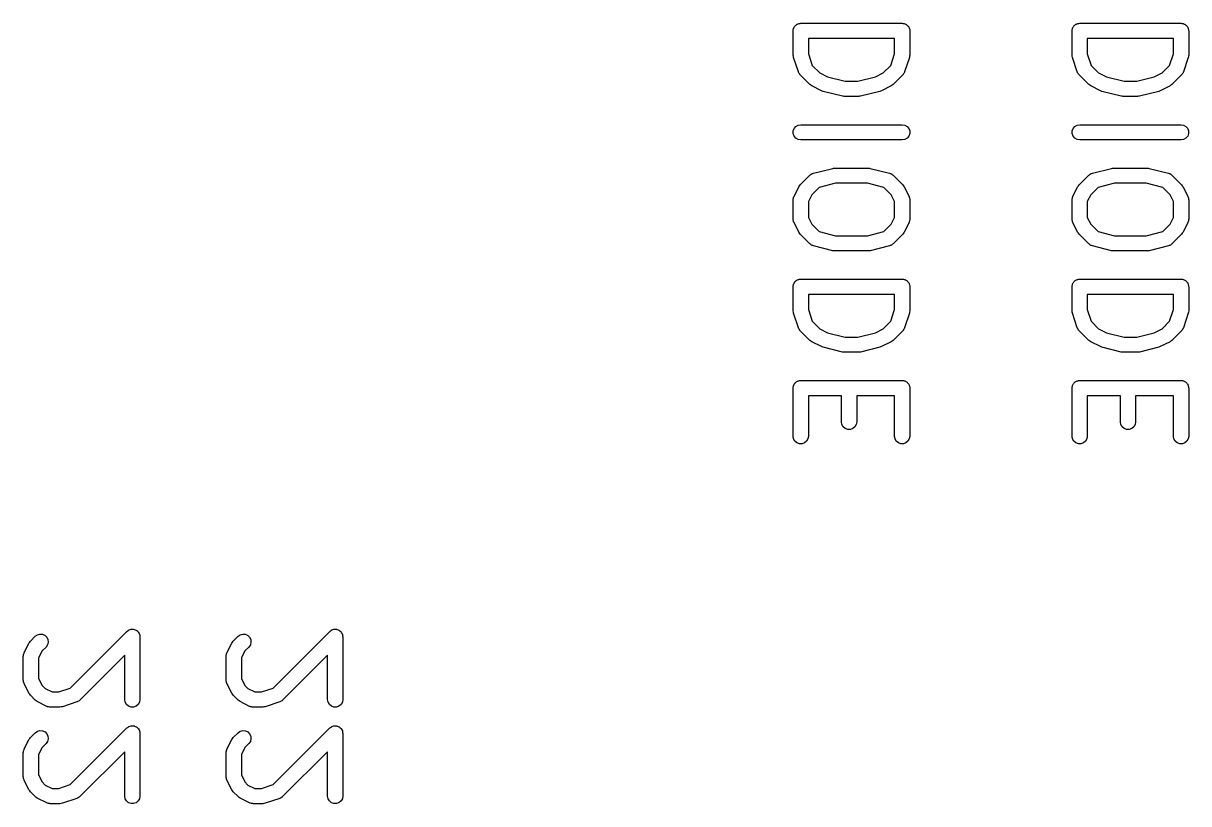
# Model space of a CAD drawing. Extents: x 26 to 276, y -105 to -8.
# Drawn here: x 151.48 to 162.97, y -26.84 to -19.14 of the extents above; entities that cross this region are included whole.
import ezdxf

# ---------------------------------------------------------------- set-up
doc = ezdxf.new("R2010")
doc.units = 0
doc.header["$MEASUREMENT"] = 0
doc.layers.add('BLACK', color=7, linetype='CONTINUOUS')

msp = doc.modelspace()

# ---------------------------------------------------------------- linework, layer by layer
at = {"layer": 'Black'}
for p, q in [((159.072, -19.1941), (159.073, -19.1877)), ((159.073, -19.1877), (159.077, -19.182)), ((159.077, -19.182), (159.079, -19.1758)), ((159.079, -19.1758), (159.083, -19.1708)), ((159.083, -19.1708), (159.086, -19.1651)), ((159.086, -19.1651), (159.091, -19.1609)), ((159.091, -19.1609), (159.096, -19.1559)), ((159.096, -19.1559), (159.101, -19.1526)), ((159.101, -19.1526), (159.106, -19.1484)), ((159.106, -19.1484), (159.113, -19.1461)), ((159.113, -19.1461), (159.118, -19.1429)), ((159.118, -19.1429), (159.125, -19.1417)), ((159.125, -19.1417), (159.131, -19.1395)), ((159.131, -19.1395), (159.137, -19.1395)), ((159.137, -19.1395), (159.144, -19.1383)), ((159.144, -19.1383), (160.144, -19.1383)), ((160.144, -19.1383), (160.15, -19.1395)), ((160.15, -19.1395), (160.157, -19.1395)), ((160.157, -19.1395), (160.163, -19.1417)), ((160.163, -19.1417), (160.169, -19.1429)), ((160.169, -19.1429), (160.175, -19.1461)), ((160.175, -19.1461), (160.181, -19.1484)), ((160.181, -19.1484), (160.186, -19.1526)), ((160.186, -19.1526), (160.192, -19.1559)), ((160.192, -19.1559), (160.196, -19.1609)), ((160.196, -19.1609), (160.201, -19.1651)), ((160.201, -19.1651), (160.205, -19.1708)), ((160.205, -19.1708), (160.209, -19.1758)), ((160.209, -19.1758), (160.211, -19.182)), ((160.211, -19.182), (160.214, -19.1877)), ((160.214, -19.1877), (160.215, -19.1941)), ((161.822, -19.1941), (161.823, -19.1877)), ((161.823, -19.1877), (161.827, -19.182)), ((161.827, -19.182), (161.829, -19.1758)), ((161.829, -19.1758), (161.833, -19.1708)), ((161.833, -19.1708), (161.836, -19.1651)), ((161.836, -19.1651), (161.841, -19.1609)), ((161.841, -19.1609), (161.846, -19.1559)), ((161.846, -19.1559), (161.851, -19.1526)), ((161.851, -19.1526), (161.856, -19.1484)), ((161.856, -19.1484), (161.863, -19.1461)), ((161.863, -19.1461), (161.868, -19.1429)), ((161.868, -19.1429), (161.875, -19.1417)), ((161.875, -19.1417), (161.881, -19.1395)), ((161.881, -19.1395), (161.887, -19.1395)), ((161.887, -19.1395), (161.894, -19.1383)), ((161.894, -19.1383), (162.894, -19.1383)), ((162.894, -19.1383), (162.9, -19.1395)), ((162.9, -19.1395), (162.907, -19.1395)), ((162.907, -19.1395), (162.913, -19.1417)), ((162.913, -19.1417), (162.919, -19.1429)), ((162.919, -19.1429), (162.925, -19.1461)), ((162.925, -19.1461), (162.931, -19.1484)), ((162.931, -19.1484), (162.936, -19.1526)), ((162.936, -19.1526), (162.942, -19.1559)), ((162.942, -19.1559), (162.946, -19.1609)), ((162.946, -19.1609), (162.951, -19.1651)), ((162.951, -19.1651), (162.955, -19.1708)), ((162.955, -19.1708), (162.959, -19.1758)), ((162.959, -19.1758), (162.961, -19.182)), ((162.961, -19.182), (162.964, -19.1877)), ((162.964, -19.1877), (162.965, -19.1941)), ((159.069, -19.2133), (159.07, -19.2069)), ((159.069, -19.4514), (159.069, -19.2133)), ((159.07, -19.2003), (159.072, -19.1941)), ((159.07, -19.2069), (159.07, -19.2003)), ((159.219, -19.2883), (159.219, -19.4393)), ((160.069, -19.2883), (159.219, -19.2883)), ((160.069, -19.4393), (160.069, -19.2883)), ((160.215, -19.1941), (160.218, -19.2003)), ((160.218, -19.2003), (160.218, -19.2069)), ((160.218, -19.2069), (160.219, -19.2133)), ((160.219, -19.2133), (160.219, -19.4514)), ((161.819, -19.2133), (161.82, -19.2069)), ((161.819, -19.4514), (161.819, -19.2133)), ((161.82, -19.2003), (161.822, -19.1941)), ((161.82, -19.2069), (161.82, -19.2003)), ((161.969, -19.2883), (161.969, -19.4393)), ((162.819, -19.2883), (161.969, -19.2883)), ((162.819, -19.4393), (162.819, -19.2883)), ((162.965, -19.1941), (162.968, -19.2003)), ((162.968, -19.2003), (162.968, -19.2069)), ((162.968, -19.2069), (162.969, -19.2133)), ((162.969, -19.2133), (162.969, -19.4514)), ((159.071, -19.4633), (159.069, -19.4514)), ((159.073, -19.4751), (159.071, -19.4633)), ((159.12, -19.618), (159.073, -19.4751)), ((159.219, -19.4393), (159.257, -19.5538)), ((160.031, -19.5538), (160.069, -19.4393)), ((160.215, -19.4751), (160.167, -19.618)), ((160.217, -19.4633), (160.215, -19.4751)), ((160.219, -19.4514), (160.217, -19.4633)), ((161.821, -19.4633), (161.819, -19.4514)), ((161.823, -19.4751), (161.821, -19.4633)), ((161.87, -19.618), (161.823, -19.4751)), ((161.969, -19.4393), (162.007, -19.5538)), ((162.781, -19.5538), (162.819, -19.4393)), ((162.965, -19.4751), (162.917, -19.618)), ((162.967, -19.4633), (162.965, -19.4751)), ((162.969, -19.4514), (162.967, -19.4633)), ((159.122, -19.6218), (159.12, -19.618)), ((159.123, -19.626), (159.122, -19.6218)), ((159.129, -19.6332), (159.123, -19.626)), ((159.133, -19.6409), (159.129, -19.6332)), ((159.136, -19.6438), (159.133, -19.6409)), ((159.138, -19.6473), (159.136, -19.6438)), ((159.234, -19.7426), (159.138, -19.6473)), ((159.257, -19.5538), (159.331, -19.6279)), ((159.331, -19.6279), (159.408, -19.6664)), ((159.88, -19.6664), (159.957, -19.6279)), ((159.957, -19.6279), (160.031, -19.5538)), ((160.149, -19.6473), (160.054, -19.7426)), ((160.152, -19.6438), (160.149, -19.6473)), ((160.155, -19.6409), (160.152, -19.6438)), ((160.159, -19.6332), (160.155, -19.6409)), ((160.164, -19.626), (160.159, -19.6332)), ((160.165, -19.6218), (160.164, -19.626)), ((160.167, -19.618), (160.165, -19.6218)), ((161.872, -19.6218), (161.87, -19.618)), ((161.873, -19.626), (161.872, -19.6218)), ((161.879, -19.6332), (161.873, -19.626)), ((161.883, -19.6409), (161.879, -19.6332)), ((161.886, -19.6438), (161.883, -19.6409)), ((161.888, -19.6473), (161.886, -19.6438)), ((161.984, -19.7426), (161.888, -19.6473)), ((162.007, -19.5538), (162.081, -19.6279)), ((162.081, -19.6279), (162.158, -19.6664)), ((162.63, -19.6664), (162.707, -19.6279)), ((162.707, -19.6279), (162.781, -19.5538)), ((162.899, -19.6473), (162.804, -19.7426)), ((162.902, -19.6438), (162.899, -19.6473)), ((162.905, -19.6409), (162.902, -19.6438)), ((162.909, -19.6332), (162.905, -19.6409)), ((162.914, -19.626), (162.909, -19.6332)), ((162.915, -19.6218), (162.914, -19.626)), ((162.917, -19.618), (162.915, -19.6218)), ((159.244, -19.7494), (159.234, -19.7426)), ((159.253, -19.7566), (159.244, -19.7494)), ((159.348, -19.8042), (159.253, -19.7566)), ((159.408, -19.6664), (159.582, -19.7098)), ((159.582, -19.7098), (159.706, -19.7098)), ((159.706, -19.7098), (159.88, -19.6664)), ((160.035, -19.7566), (159.939, -19.8042)), ((160.044, -19.7494), (160.035, -19.7566)), ((160.054, -19.7426), (160.044, -19.7494)), ((161.994, -19.7494), (161.984, -19.7426)), ((162.003, -19.7566), (161.994, -19.7494)), ((162.098, -19.8042), (162.003, -19.7566)), ((162.158, -19.6664), (162.332, -19.7098)), ((162.332, -19.7098), (162.456, -19.7098)), ((162.456, -19.7098), (162.63, -19.6664)), ((162.785, -19.7566), (162.689, -19.8042)), ((162.794, -19.7494), (162.785, -19.7566)), ((162.804, -19.7426), (162.794, -19.7494)), ((159.356, -19.8066), (159.348, -19.8042)), ((159.364, -19.8099), (159.356, -19.8066)), ((159.554, -19.8575), (159.364, -19.8099)), ((159.563, -19.8582), (159.554, -19.8575)), ((159.572, -19.8598), (159.563, -19.8582)), ((159.715, -19.8598), (159.572, -19.8598)), ((159.724, -19.8582), (159.715, -19.8598)), ((159.733, -19.8575), (159.724, -19.8582)), ((159.924, -19.8099), (159.733, -19.8575)), ((159.931, -19.8066), (159.924, -19.8099)), ((159.939, -19.8042), (159.931, -19.8066)), ((162.106, -19.8066), (162.098, -19.8042)), ((162.114, -19.8099), (162.106, -19.8066)), ((162.304, -19.8575), (162.114, -19.8099)), ((162.313, -19.8582), (162.304, -19.8575)), ((162.322, -19.8598), (162.313, -19.8582)), ((162.465, -19.8598), (162.322, -19.8598)), ((162.474, -19.8582), (162.465, -19.8598)), ((162.483, -19.8575), (162.474, -19.8582)), ((162.674, -19.8099), (162.483, -19.8575)), ((162.681, -19.8066), (162.674, -19.8099)), ((162.689, -19.8042), (162.681, -19.8066)), ((159.07, -20.2003), (159.079, -20.1758)), ((159.07, -20.2264), (159.07, -20.2003)), ((159.079, -20.1758), (159.096, -20.1559)), ((159.096, -20.1559), (159.118, -20.1429)), ((159.118, -20.1429), (159.144, -20.1383)), ((159.144, -20.1383), (160.144, -20.1383)), ((160.144, -20.1383), (160.169, -20.1429)), ((160.169, -20.1429), (160.192, -20.1559)), ((160.192, -20.1559), (160.209, -20.1758)), ((160.209, -20.1758), (160.218, -20.2003)), ((160.218, -20.2003), (160.218, -20.2264)), ((161.82, -20.2003), (161.829, -20.1758)), ((161.82, -20.2264), (161.82, -20.2003)), ((161.829, -20.1758), (161.846, -20.1559)), ((161.846, -20.1559), (161.868, -20.1429)), ((161.868, -20.1429), (161.894, -20.1383)), ((161.894, -20.1383), (162.894, -20.1383)), ((162.894, -20.1383), (162.919, -20.1429)), ((162.919, -20.1429), (162.942, -20.1559)), ((162.942, -20.1559), (162.959, -20.1758)), ((162.959, -20.1758), (162.968, -20.2003)), ((162.968, -20.2003), (162.968, -20.2264)), ((159.079, -20.2508), (159.07, -20.2264)), ((159.096, -20.2708), (159.079, -20.2508)), ((159.118, -20.2838), (159.096, -20.2708)), ((159.144, -20.2883), (159.118, -20.2838)), ((160.144, -20.2883), (159.144, -20.2883)), ((160.169, -20.2838), (160.144, -20.2883)), ((160.192, -20.2708), (160.169, -20.2838)), ((160.209, -20.2508), (160.192, -20.2708)), ((160.218, -20.2264), (160.209, -20.2508)), ((161.829, -20.2508), (161.82, -20.2264)), ((161.846, -20.2708), (161.829, -20.2508)), ((161.868, -20.2838), (161.846, -20.2708)), ((161.894, -20.2883), (161.868, -20.2838)), ((162.894, -20.2883), (161.894, -20.2883)), ((162.919, -20.2838), (162.894, -20.2883)), ((162.942, -20.2708), (162.919, -20.2838)), ((162.959, -20.2508), (162.942, -20.2708)), ((162.968, -20.2264), (162.959, -20.2508)), ((159.269, -20.6168), (159.459, -20.5691)), ((159.459, -20.5691), (159.468, -20.5685)), ((159.468, -20.5685), (159.477, -20.5669)), ((159.477, -20.5669), (159.811, -20.5669)), ((159.811, -20.5669), (159.82, -20.5685)), ((159.82, -20.5685), (159.829, -20.5691)), ((159.829, -20.5691), (160.019, -20.6168)), ((162.019, -20.6168), (162.209, -20.5691)), ((162.209, -20.5691), (162.218, -20.5685)), ((162.218, -20.5685), (162.227, -20.5669)), ((162.227, -20.5669), (162.561, -20.5669)), ((162.561, -20.5669), (162.57, -20.5685)), ((162.57, -20.5685), (162.579, -20.5691)), ((162.579, -20.5691), (162.769, -20.6168)), ((159.138, -20.7317), (159.234, -20.6365)), ((159.234, -20.6365), (159.24, -20.6324)), ((159.24, -20.6324), (159.245, -20.6274)), ((159.245, -20.6274), (159.25, -20.625)), ((159.25, -20.625), (159.255, -20.6215)), ((159.255, -20.6215), (159.262, -20.6197)), ((159.262, -20.6197), (159.269, -20.6168)), ((160.019, -20.6168), (160.026, -20.6197)), ((160.026, -20.6197), (160.033, -20.6215)), ((160.033, -20.6215), (160.038, -20.625)), ((160.038, -20.625), (160.043, -20.6274)), ((160.043, -20.6274), (160.048, -20.6324)), ((160.048, -20.6324), (160.054, -20.6365)), ((160.054, -20.6365), (160.149, -20.7317)), ((161.888, -20.7317), (161.984, -20.6365)), ((161.984, -20.6365), (161.99, -20.6324)), ((161.99, -20.6324), (161.995, -20.6274)), ((161.995, -20.6274), (162, -20.625)), ((162, -20.625), (162.005, -20.6215)), ((162.005, -20.6215), (162.012, -20.6197)), ((162.012, -20.6197), (162.019, -20.6168)), ((162.769, -20.6168), (162.776, -20.6197)), ((162.776, -20.6197), (162.783, -20.6215)), ((162.783, -20.6215), (162.788, -20.625)), ((162.788, -20.625), (162.793, -20.6274)), ((162.793, -20.6274), (162.798, -20.6324)), ((162.798, -20.6324), (162.804, -20.6365)), ((162.804, -20.6365), (162.899, -20.7317)), ((159.077, -20.8465), (159.124, -20.7512)), ((159.124, -20.7512), (159.132, -20.7416)), ((159.132, -20.7416), (159.138, -20.7317)), ((159.325, -20.7572), (159.253, -20.8292)), ((159.486, -20.7169), (159.325, -20.7572)), ((159.801, -20.7169), (159.486, -20.7169)), ((159.963, -20.7572), (159.801, -20.7169)), ((160.035, -20.8292), (159.963, -20.7572)), ((160.149, -20.7317), (160.156, -20.7416)), ((160.156, -20.7416), (160.163, -20.7512)), ((160.163, -20.7512), (160.211, -20.8465)), ((161.827, -20.8465), (161.874, -20.7512)), ((161.874, -20.7512), (161.882, -20.7416)), ((161.882, -20.7416), (161.888, -20.7317)), ((162.075, -20.7572), (162.003, -20.8292)), ((162.236, -20.7169), (162.075, -20.7572)), ((162.551, -20.7169), (162.236, -20.7169)), ((162.713, -20.7572), (162.551, -20.7169)), ((162.785, -20.8292), (162.713, -20.7572)), ((162.899, -20.7317), (162.906, -20.7416)), ((162.906, -20.7416), (162.913, -20.7512)), ((162.913, -20.7512), (162.961, -20.8465)), ((159.069, -20.8714), (159.072, -20.863)), ((159.07, -20.8757), (159.069, -20.8714)), ((159.069, -20.88), (159.07, -20.8757)), ((159.069, -21.0705), (159.069, -20.88)), ((159.072, -20.863), (159.073, -20.8543)), ((159.073, -20.8543), (159.076, -20.8506)), ((159.076, -20.8506), (159.077, -20.8465)), ((159.253, -20.8292), (159.219, -20.8977)), ((159.219, -20.8977), (159.219, -21.0528)), ((160.069, -20.8977), (160.035, -20.8292)), ((160.069, -21.0528), (160.069, -20.8977)), ((160.211, -20.8465), (160.212, -20.8506)), ((160.212, -20.8506), (160.214, -20.8543)), ((160.214, -20.8543), (160.216, -20.863)), ((160.216, -20.863), (160.218, -20.8714)), ((160.218, -20.8714), (160.218, -20.8757)), ((160.218, -20.8757), (160.219, -20.88)), ((160.219, -20.88), (160.219, -21.0705)), ((161.819, -20.8714), (161.822, -20.863)), ((161.82, -20.8757), (161.819, -20.8714)), ((161.819, -20.88), (161.82, -20.8757)), ((161.819, -21.0705), (161.819, -20.88)), ((161.822, -20.863), (161.823, -20.8543)), ((161.823, -20.8543), (161.826, -20.8506)), ((161.826, -20.8506), (161.827, -20.8465)), ((162.003, -20.8292), (161.969, -20.8977)), ((161.969, -20.8977), (161.969, -21.0528)), ((162.819, -20.8977), (162.785, -20.8292)), ((162.819, -21.0528), (162.819, -20.8977)), ((162.961, -20.8465), (162.962, -20.8506)), ((162.962, -20.8506), (162.964, -20.8543)), ((162.964, -20.8543), (162.966, -20.863)), ((162.966, -20.863), (162.968, -20.8714)), ((162.968, -20.8714), (162.968, -20.8757)), ((162.968, -20.8757), (162.969, -20.88)), ((162.969, -20.88), (162.969, -21.0705)), ((159.07, -21.0747), (159.069, -21.0705)), ((159.069, -21.079), (159.07, -21.0747)), ((159.072, -21.0875), (159.069, -21.079)), ((159.073, -21.0961), (159.072, -21.0875)), ((159.076, -21.0999), (159.073, -21.0961)), ((159.077, -21.104), (159.076, -21.0999)), ((159.124, -21.1993), (159.077, -21.104)), ((159.219, -21.0528), (159.253, -21.1213)), ((159.253, -21.1213), (159.325, -21.1932)), ((159.963, -21.1932), (160.035, -21.1213)), ((160.035, -21.1213), (160.069, -21.0528)), ((160.211, -21.104), (160.163, -21.1993)), ((160.212, -21.0999), (160.211, -21.104)), ((160.214, -21.0961), (160.212, -21.0999)), ((160.216, -21.0875), (160.214, -21.0961)), ((160.218, -21.079), (160.216, -21.0875)), ((160.219, -21.0705), (160.218, -21.0747)), ((160.218, -21.0747), (160.218, -21.079)), ((161.82, -21.0747), (161.819, -21.0705)), ((161.819, -21.079), (161.82, -21.0747)), ((161.822, -21.0875), (161.819, -21.079)), ((161.823, -21.0961), (161.822, -21.0875)), ((161.826, -21.0999), (161.823, -21.0961)), ((161.827, -21.104), (161.826, -21.0999)), ((161.874, -21.1993), (161.827, -21.104)), ((161.969, -21.0528), (162.003, -21.1213)), ((162.003, -21.1213), (162.075, -21.1932)), ((162.713, -21.1932), (162.785, -21.1213)), ((162.785, -21.1213), (162.819, -21.0528)), ((162.961, -21.104), (162.913, -21.1993)), ((162.962, -21.0999), (162.961, -21.104)), ((162.964, -21.0961), (162.962, -21.0999)), ((162.966, -21.0875), (162.964, -21.0961)), ((162.968, -21.079), (162.966, -21.0875)), ((162.969, -21.0705), (162.968, -21.0747)), ((162.968, -21.0747), (162.968, -21.079)), ((159.132, -21.2089), (159.124, -21.1993)), ((159.138, -21.2187), (159.132, -21.2089)), ((159.234, -21.314), (159.138, -21.2187)), ((159.325, -21.1932), (159.486, -21.2336)), ((159.486, -21.2336), (159.801, -21.2336)), ((159.801, -21.2336), (159.963, -21.1932)), ((160.149, -21.2187), (160.054, -21.314)), ((160.156, -21.2089), (160.149, -21.2187)), ((160.163, -21.1993), (160.156, -21.2089)), ((161.882, -21.2089), (161.874, -21.1993)), ((161.888, -21.2187), (161.882, -21.2089)), ((161.984, -21.314), (161.888, -21.2187)), ((162.075, -21.1932), (162.236, -21.2336)), ((162.236, -21.2336), (162.551, -21.2336)), ((162.551, -21.2336), (162.713, -21.1932)), ((162.899, -21.2187), (162.804, -21.314)), ((162.906, -21.2089), (162.899, -21.2187)), ((162.913, -21.1993), (162.906, -21.2089)), ((159.24, -21.3181), (159.234, -21.314)), ((159.245, -21.3231), (159.24, -21.3181)), ((159.25, -21.3255), (159.245, -21.3231)), ((159.255, -21.3289), (159.25, -21.3255)), ((159.262, -21.3308), (159.255, -21.3289)), ((159.269, -21.3337), (159.262, -21.3308)), ((159.459, -21.3813), (159.269, -21.3337)), ((160.019, -21.3337), (159.829, -21.3813)), ((160.026, -21.3308), (160.019, -21.3337)), ((160.033, -21.3289), (160.026, -21.3308)), ((160.038, -21.3255), (160.033, -21.3289)), ((160.043, -21.3231), (160.038, -21.3255)), ((160.048, -21.3181), (160.043, -21.3231)), ((160.054, -21.314), (160.048, -21.3181)), ((161.99, -21.3181), (161.984, -21.314)), ((161.995, -21.3231), (161.99, -21.3181)), ((162, -21.3255), (161.995, -21.3231)), ((162.005, -21.3289), (162, -21.3255)), ((162.012, -21.3308), (162.005, -21.3289)), ((162.019, -21.3337), (162.012, -21.3308)), ((162.209, -21.3813), (162.019, -21.3337)), ((162.769, -21.3337), (162.579, -21.3813)), ((162.776, -21.3308), (162.769, -21.3337)), ((162.783, -21.3289), (162.776, -21.3308)), ((162.788, -21.3255), (162.783, -21.3289)), ((162.793, -21.3231), (162.788, -21.3255)), ((162.798, -21.3181), (162.793, -21.3231)), ((162.804, -21.314), (162.798, -21.3181)), ((159.468, -21.382), (159.459, -21.3813)), ((159.477, -21.3836), (159.468, -21.382)), ((159.811, -21.3836), (159.477, -21.3836)), ((159.82, -21.382), (159.811, -21.3836)), ((159.829, -21.3813), (159.82, -21.382)), ((162.218, -21.382), (162.209, -21.3813)), ((162.227, -21.3836), (162.218, -21.382)), ((162.561, -21.3836), (162.227, -21.3836)), ((162.57, -21.382), (162.561, -21.3836)), ((162.579, -21.3813), (162.57, -21.382)), ((159.07, -21.7241), (159.072, -21.7179)), ((159.072, -21.7179), (159.073, -21.7115)), ((159.073, -21.7115), (159.077, -21.7058)), ((159.077, -21.7058), (159.079, -21.6996)), ((159.079, -21.6996), (159.083, -21.6946)), ((159.083, -21.6946), (159.086, -21.6889)), ((159.086, -21.6889), (159.091, -21.6847)), ((159.091, -21.6847), (159.096, -21.6797)), ((159.096, -21.6797), (159.101, -21.6764)), ((159.101, -21.6764), (159.106, -21.6722)), ((159.106, -21.6722), (159.113, -21.6699)), ((159.113, -21.6699), (159.118, -21.6667)), ((159.118, -21.6667), (159.125, -21.6655)), ((159.125, -21.6655), (159.131, -21.6633)), ((159.131, -21.6633), (159.137, -21.6633)), ((159.137, -21.6633), (159.144, -21.6621)), ((159.144, -21.6621), (160.144, -21.6621)), ((160.144, -21.6621), (160.15, -21.6633)), ((160.15, -21.6633), (160.157, -21.6633)), ((160.157, -21.6633), (160.163, -21.6655)), ((160.163, -21.6655), (160.169, -21.6667)), ((160.169, -21.6667), (160.175, -21.6699)), ((160.175, -21.6699), (160.181, -21.6722)), ((160.181, -21.6722), (160.186, -21.6764)), ((160.186, -21.6764), (160.192, -21.6797)), ((160.192, -21.6797), (160.196, -21.6847)), ((160.196, -21.6847), (160.201, -21.6889)), ((160.201, -21.6889), (160.205, -21.6946)), ((160.205, -21.6946), (160.209, -21.6996)), ((160.209, -21.6996), (160.211, -21.7058)), ((160.211, -21.7058), (160.214, -21.7115)), ((160.214, -21.7115), (160.215, -21.7179)), ((160.215, -21.7179), (160.218, -21.7241)), ((161.82, -21.7241), (161.822, -21.7179)), ((161.822, -21.7179), (161.823, -21.7115)), ((161.823, -21.7115), (161.827, -21.7058)), ((161.827, -21.7058), (161.829, -21.6996)), ((161.829, -21.6996), (161.833, -21.6946)), ((161.833, -21.6946), (161.836, -21.6889)), ((161.836, -21.6889), (161.841, -21.6847)), ((161.841, -21.6847), (161.846, -21.6797)), ((161.846, -21.6797), (161.851, -21.6764)), ((161.851, -21.6764), (161.856, -21.6722)), ((161.856, -21.6722), (161.863, -21.6699)), ((161.863, -21.6699), (161.868, -21.6667)), ((161.868, -21.6667), (161.875, -21.6655)), ((161.875, -21.6655), (161.881, -21.6633)), ((161.881, -21.6633), (161.887, -21.6633)), ((161.887, -21.6633), (161.894, -21.6621)), ((161.894, -21.6621), (162.894, -21.6621)), ((162.894, -21.6621), (162.9, -21.6633)), ((162.9, -21.6633), (162.907, -21.6633)), ((162.907, -21.6633), (162.913, -21.6655)), ((162.913, -21.6655), (162.919, -21.6667)), ((162.919, -21.6667), (162.925, -21.6699)), ((162.925, -21.6699), (162.931, -21.6722)), ((162.931, -21.6722), (162.936, -21.6764)), ((162.936, -21.6764), (162.942, -21.6797)), ((162.942, -21.6797), (162.946, -21.6847)), ((162.946, -21.6847), (162.951, -21.6889)), ((162.951, -21.6889), (162.955, -21.6946)), ((162.955, -21.6946), (162.959, -21.6996)), ((162.959, -21.6996), (162.961, -21.7058)), ((162.961, -21.7058), (162.964, -21.7115)), ((162.964, -21.7115), (162.965, -21.7179)), ((162.965, -21.7179), (162.968, -21.7241)), ((159.069, -21.7371), (159.07, -21.7307)), ((159.069, -21.9752), (159.069, -21.7371)), ((159.07, -21.7307), (159.07, -21.7241)), ((159.219, -21.8121), (159.219, -21.9631)), ((160.069, -21.8121), (159.219, -21.8121)), ((160.069, -21.9631), (160.069, -21.8121)), ((160.218, -21.7241), (160.218, -21.7307)), ((160.218, -21.7307), (160.219, -21.7371)), ((160.219, -21.7371), (160.219, -21.9752)), ((161.819, -21.7371), (161.82, -21.7307)), ((161.819, -21.9752), (161.819, -21.7371)), ((161.82, -21.7307), (161.82, -21.7241)), ((161.969, -21.8121), (161.969, -21.9631)), ((162.819, -21.8121), (161.969, -21.8121)), ((162.819, -21.9631), (162.819, -21.8121)), ((162.968, -21.7241), (162.968, -21.7307)), ((162.968, -21.7307), (162.969, -21.7371)), ((162.969, -21.7371), (162.969, -21.9752)), ((159.071, -21.9871), (159.069, -21.9752)), ((159.073, -21.999), (159.071, -21.9871)), ((159.12, -22.1418), (159.073, -21.999)), ((159.219, -21.9631), (159.257, -22.0776)), ((160.031, -22.0776), (160.069, -21.9631)), ((160.215, -21.999), (160.167, -22.1418)), ((160.217, -21.9871), (160.215, -21.999)), ((160.219, -21.9752), (160.217, -21.9871)), ((161.821, -21.9871), (161.819, -21.9752)), ((161.823, -21.999), (161.821, -21.9871)), ((161.87, -22.1418), (161.823, -21.999)), ((161.969, -21.9631), (162.007, -22.0776)), ((162.781, -22.0776), (162.819, -21.9631)), ((162.965, -21.999), (162.917, -22.1418)), ((162.967, -21.9871), (162.965, -21.999)), ((162.969, -21.9752), (162.967, -21.9871)), ((159.122, -22.1456), (159.12, -22.1418)), ((159.123, -22.1498), (159.122, -22.1456)), ((159.129, -22.157), (159.123, -22.1498)), ((159.133, -22.1647), (159.129, -22.157)), ((159.136, -22.1676), (159.133, -22.1647)), ((159.138, -22.1711), (159.136, -22.1676)), ((159.234, -22.2664), (159.138, -22.1711)), ((159.257, -22.0776), (159.331, -22.1517)), ((159.331, -22.1517), (159.408, -22.1902)), ((159.88, -22.1902), (159.957, -22.1517)), ((159.957, -22.1517), (160.031, -22.0776)), ((160.149, -22.1711), (160.054, -22.2664)), ((160.152, -22.1676), (160.149, -22.1711)), ((160.155, -22.1647), (160.152, -22.1676)), ((160.159, -22.157), (160.155, -22.1647)), ((160.164, -22.1498), (160.159, -22.157)), ((160.165, -22.1456), (160.164, -22.1498)), ((160.167, -22.1418), (160.165, -22.1456)), ((161.872, -22.1456), (161.87, -22.1418)), ((161.873, -22.1498), (161.872, -22.1456)), ((161.879, -22.157), (161.873, -22.1498)), ((161.883, -22.1647), (161.879, -22.157)), ((161.886, -22.1676), (161.883, -22.1647)), ((161.888, -22.1711), (161.886, -22.1676)), ((161.984, -22.2664), (161.888, -22.1711)), ((162.007, -22.0776), (162.081, -22.1517)), ((162.081, -22.1517), (162.158, -22.1902)), ((162.63, -22.1902), (162.707, -22.1517)), ((162.707, -22.1517), (162.781, -22.0776)), ((162.899, -22.1711), (162.804, -22.2664)), ((162.902, -22.1676), (162.899, -22.1711)), ((162.905, -22.1647), (162.902, -22.1676)), ((162.909, -22.157), (162.905, -22.1647)), ((162.914, -22.1498), (162.909, -22.157)), ((162.915, -22.1456), (162.914, -22.1498)), ((162.917, -22.1418), (162.915, -22.1456)), ((159.244, -22.2733), (159.234, -22.2664)), ((159.253, -22.2804), (159.244, -22.2733)), ((159.348, -22.328), (159.253, -22.2804)), ((159.408, -22.1902), (159.582, -22.2336)), ((159.582, -22.2336), (159.706, -22.2336)), ((159.706, -22.2336), (159.88, -22.1902)), ((160.035, -22.2804), (159.939, -22.328)), ((160.044, -22.2732), (160.035, -22.2804)), ((160.054, -22.2664), (160.044, -22.2732)), ((161.994, -22.2733), (161.984, -22.2664)), ((162.003, -22.2804), (161.994, -22.2733)), ((162.098, -22.328), (162.003, -22.2804)), ((162.158, -22.1902), (162.332, -22.2336)), ((162.332, -22.2336), (162.456, -22.2336)), ((162.456, -22.2336), (162.63, -22.1902)), ((162.785, -22.2804), (162.689, -22.328)), ((162.794, -22.2732), (162.785, -22.2804)), ((162.804, -22.2664), (162.794, -22.2732)), ((159.356, -22.3304), (159.348, -22.328)), ((159.364, -22.3337), (159.356, -22.3304)), ((159.554, -22.3813), (159.364, -22.3337)), ((159.563, -22.382), (159.554, -22.3813)), ((159.572, -22.3836), (159.563, -22.382)), ((159.715, -22.3836), (159.572, -22.3836)), ((159.724, -22.382), (159.715, -22.3836)), ((159.733, -22.3813), (159.724, -22.382)), ((159.924, -22.3337), (159.733, -22.3813)), ((159.931, -22.3304), (159.924, -22.3337)), ((159.939, -22.328), (159.931, -22.3304)), ((162.106, -22.3304), (162.098, -22.328)), ((162.114, -22.3337), (162.106, -22.3304)), ((162.304, -22.3813), (162.114, -22.3337)), ((162.313, -22.382), (162.304, -22.3813)), ((162.322, -22.3836), (162.313, -22.382)), ((162.465, -22.3836), (162.322, -22.3836)), ((162.474, -22.382), (162.465, -22.3836)), ((162.483, -22.3813), (162.474, -22.382)), ((162.674, -22.3337), (162.483, -22.3813)), ((162.681, -22.3304), (162.674, -22.3337)), ((162.689, -22.328), (162.681, -22.3304)), ((159.069, -22.7371), (159.07, -22.7307)), ((159.069, -23.2133), (159.069, -22.7371)), ((159.07, -22.7241), (159.072, -22.7179)), ((159.07, -22.7307), (159.07, -22.7241)), ((159.072, -22.7179), (159.073, -22.7115)), ((159.073, -22.7115), (159.077, -22.7058)), ((159.077, -22.7058), (159.079, -22.6996)), ((159.079, -22.6996), (159.083, -22.6946)), ((159.083, -22.6946), (159.086, -22.6889)), ((159.086, -22.6889), (159.091, -22.6847)), ((159.091, -22.6847), (159.096, -22.6797)), ((159.096, -22.6797), (159.101, -22.6764)), ((159.101, -22.6764), (159.106, -22.6722)), ((159.106, -22.6722), (159.113, -22.6699)), ((159.113, -22.6699), (159.118, -22.6667)), ((159.118, -22.6667), (159.125, -22.6655)), ((159.125, -22.6655), (159.131, -22.6633)), ((159.131, -22.6633), (159.137, -22.6633)), ((159.137, -22.6633), (159.144, -22.6621)), ((159.144, -22.6621), (160.144, -22.6621)), ((160.144, -22.6621), (160.15, -22.6633)), ((160.15, -22.6633), (160.157, -22.6633)), ((160.157, -22.6633), (160.163, -22.6655)), ((160.163, -22.6655), (160.169, -22.6667)), ((160.169, -22.6667), (160.175, -22.6699)), ((160.175, -22.6699), (160.181, -22.6722)), ((160.181, -22.6722), (160.186, -22.6764)), ((160.186, -22.6764), (160.192, -22.6797)), ((160.192, -22.6797), (160.196, -22.6847)), ((160.196, -22.6847), (160.201, -22.6889)), ((160.201, -22.6889), (160.205, -22.6946)), ((160.205, -22.6946), (160.209, -22.6996)), ((160.209, -22.6996), (160.211, -22.7058)), ((160.211, -22.7058), (160.214, -22.7115)), ((160.214, -22.7115), (160.215, -22.7179)), ((160.215, -22.7179), (160.218, -22.7241)), ((160.218, -22.7241), (160.218, -22.7307)), ((160.218, -22.7307), (160.219, -22.7371)), ((160.219, -22.7371), (160.219, -23.2133)), ((161.819, -22.7371), (161.82, -22.7307)), ((161.819, -23.2133), (161.819, -22.7371)), ((161.82, -22.7241), (161.822, -22.7179)), ((161.82, -22.7307), (161.82, -22.7241)), ((161.822, -22.7179), (161.823, -22.7115)), ((161.823, -22.7115), (161.827, -22.7058)), ((161.827, -22.7058), (161.829, -22.6996)), ((161.829, -22.6996), (161.833, -22.6946)), ((161.833, -22.6946), (161.836, -22.6889)), ((161.836, -22.6889), (161.841, -22.6847)), ((161.841, -22.6847), (161.846, -22.6797)), ((161.846, -22.6797), (161.851, -22.6764)), ((161.851, -22.6764), (161.856, -22.6722)), ((161.856, -22.6722), (161.863, -22.6699)), ((161.863, -22.6699), (161.868, -22.6667)), ((161.868, -22.6667), (161.875, -22.6655)), ((161.875, -22.6655), (161.881, -22.6633)), ((161.881, -22.6633), (161.887, -22.6633)), ((161.887, -22.6633), (161.894, -22.6621)), ((161.894, -22.6621), (162.894, -22.6621)), ((162.894, -22.6621), (162.9, -22.6633)), ((162.9, -22.6633), (162.907, -22.6633)), ((162.907, -22.6633), (162.913, -22.6655)), ((162.913, -22.6655), (162.919, -22.6667)), ((162.919, -22.6667), (162.925, -22.6699)), ((162.925, -22.6699), (162.931, -22.6722)), ((162.931, -22.6722), (162.936, -22.6764)), ((162.936, -22.6764), (162.942, -22.6797)), ((162.942, -22.6797), (162.946, -22.6847)), ((162.946, -22.6847), (162.951, -22.6889)), ((162.951, -22.6889), (162.955, -22.6946)), ((162.955, -22.6946), (162.959, -22.6996)), ((162.959, -22.6996), (162.961, -22.7058)), ((162.961, -22.7058), (162.964, -22.7115)), ((162.964, -22.7115), (162.965, -22.7179)), ((162.965, -22.7179), (162.968, -22.7241)), ((162.968, -22.7241), (162.968, -22.7307)), ((162.968, -22.7307), (162.969, -22.7371)), ((162.969, -22.7371), (162.969, -23.2133)), ((159.545, -22.8121), (159.219, -22.8121)), ((159.219, -22.8121), (159.219, -23.2133)), ((159.545, -23.0705), (159.545, -22.8121)), ((160.069, -22.8121), (159.695, -22.8121)), ((159.695, -22.8121), (159.695, -23.0705)), ((160.069, -23.2133), (160.069, -22.8121)), ((162.295, -22.8121), (161.969, -22.8121)), ((161.969, -22.8121), (161.969, -23.2133)), ((162.295, -23.0705), (162.295, -22.8121)), ((162.819, -22.8121), (162.445, -22.8121)), ((162.445, -22.8121), (162.445, -23.0705)), ((162.819, -23.2133), (162.819, -22.8121)), ((159.55, -23.0961), (159.545, -23.0705)), ((159.563, -23.1187), (159.55, -23.0961)), ((159.691, -23.0961), (159.677, -23.1187)), ((159.695, -23.0705), (159.691, -23.0961)), ((162.3, -23.0961), (162.295, -23.0705)), ((162.313, -23.1187), (162.3, -23.0961)), ((162.441, -23.0961), (162.427, -23.1187)), ((162.445, -23.0705), (162.441, -23.0961)), ((159.073, -23.239), (159.069, -23.2133)), ((159.219, -23.2133), (159.214, -23.239)), ((159.583, -23.1354), (159.563, -23.1187)), ((159.607, -23.1443), (159.583, -23.1354)), ((159.633, -23.1443), (159.607, -23.1443)), ((159.658, -23.1354), (159.633, -23.1443)), ((159.677, -23.1187), (159.658, -23.1354)), ((160.073, -23.239), (160.069, -23.2133)), ((160.219, -23.2133), (160.214, -23.239)), ((161.823, -23.239), (161.819, -23.2133)), ((161.969, -23.2133), (161.964, -23.239)), ((162.333, -23.1354), (162.313, -23.1187)), ((162.357, -23.1443), (162.333, -23.1354)), ((162.383, -23.1443), (162.357, -23.1443)), ((162.408, -23.1354), (162.383, -23.1443)), ((162.427, -23.1187), (162.408, -23.1354)), ((162.823, -23.239), (162.819, -23.2133)), ((162.969, -23.2133), (162.964, -23.239)), ((159.086, -23.2615), (159.073, -23.239)), ((159.106, -23.2783), (159.086, -23.2615)), ((159.131, -23.2872), (159.106, -23.2783)), ((159.157, -23.2872), (159.131, -23.2872)), ((159.181, -23.2783), (159.157, -23.2872)), ((159.201, -23.2615), (159.181, -23.2783)), ((159.214, -23.239), (159.201, -23.2615)), ((160.086, -23.2615), (160.073, -23.239)), ((160.106, -23.2783), (160.086, -23.2615)), ((160.131, -23.2872), (160.106, -23.2783)), ((160.157, -23.2872), (160.131, -23.2872)), ((160.181, -23.2783), (160.157, -23.2872)), ((160.201, -23.2615), (160.181, -23.2783)), ((160.214, -23.239), (160.201, -23.2615)), ((161.836, -23.2615), (161.823, -23.239)), ((161.856, -23.2783), (161.836, -23.2615)), ((161.881, -23.2872), (161.856, -23.2783)), ((161.907, -23.2872), (161.881, -23.2872)), ((161.931, -23.2783), (161.907, -23.2872)), ((161.951, -23.2615), (161.931, -23.2783)), ((161.964, -23.239), (161.951, -23.2615)), ((162.836, -23.2615), (162.823, -23.239)), ((162.856, -23.2783), (162.836, -23.2615)), ((162.881, -23.2872), (162.856, -23.2783)), ((162.907, -23.2872), (162.881, -23.2872)), ((162.931, -23.2783), (162.907, -23.2872)), ((162.951, -23.2615), (162.931, -23.2783)), ((162.964, -23.239), (162.951, -23.2615)), ((151.616, -25.1701), (151.641, -25.1634)), ((151.641, -25.1634), (151.667, -25.1657)), ((151.667, -25.1657), (151.691, -25.1767)), ((151.94, -25.6964), (152.499, -25.1374)), ((152.499, -25.1374), (152.507, -25.1318)), ((152.507, -25.1318), (152.515, -25.1255)), ((152.515, -25.1255), (152.518, -25.1244)), ((152.518, -25.1244), (152.521, -25.1225)), ((152.521, -25.1225), (152.53, -25.12)), ((152.53, -25.12), (152.539, -25.1166)), ((152.539, -25.1166), (152.543, -25.1166)), ((152.543, -25.1166), (152.546, -25.1158)), ((152.546, -25.1158), (152.556, -25.1166)), ((152.556, -25.1166), (152.565, -25.1166)), ((152.565, -25.1166), (152.569, -25.1177)), ((152.569, -25.1177), (152.572, -25.118)), ((152.572, -25.118), (152.581, -25.1222)), ((152.581, -25.1222), (152.59, -25.1255)), ((152.59, -25.1255), (152.592, -25.1276)), ((152.592, -25.1276), (152.595, -25.129)), ((152.595, -25.129), (152.602, -25.136)), ((152.602, -25.136), (152.61, -25.1423)), ((152.61, -25.1423), (152.611, -25.1451)), ((152.611, -25.1451), (152.614, -25.1475)), ((152.614, -25.1475), (152.618, -25.1563)), ((152.618, -25.1563), (152.623, -25.1648)), ((152.623, -25.1648), (152.623, -25.1681)), ((153.616, -25.1701), (153.641, -25.1634)), ((153.641, -25.1634), (153.667, -25.1657)), ((153.667, -25.1657), (153.691, -25.1767)), ((153.94, -25.6964), (154.499, -25.1374)), ((154.499, -25.1374), (154.507, -25.1318)), ((154.507, -25.1318), (154.515, -25.1255)), ((154.515, -25.1255), (154.518, -25.1244)), ((154.518, -25.1244), (154.521, -25.1225)), ((154.521, -25.1225), (154.53, -25.12)), ((154.53, -25.12), (154.539, -25.1166)), ((154.539, -25.1166), (154.543, -25.1166)), ((154.543, -25.1166), (154.546, -25.1158)), ((154.546, -25.1158), (154.556, -25.1166)), ((154.556, -25.1166), (154.565, -25.1166)), ((154.565, -25.1166), (154.569, -25.1177)), ((154.569, -25.1177), (154.572, -25.118)), ((154.572, -25.118), (154.581, -25.1222)), ((154.581, -25.1222), (154.59, -25.1255)), ((154.59, -25.1255), (154.592, -25.1276)), ((154.592, -25.1276), (154.595, -25.129)), ((154.595, -25.129), (154.602, -25.136)), ((154.602, -25.136), (154.61, -25.1423)), ((154.61, -25.1423), (154.611, -25.1451)), ((154.611, -25.1451), (154.614, -25.1475)), ((154.614, -25.1475), (154.618, -25.1563)), ((154.618, -25.1563), (154.623, -25.1648)), ((154.623, -25.1648), (154.623, -25.1681)), ((151.485, -25.3474), (151.533, -25.2522)), ((151.533, -25.2522), (151.54, -25.2425)), ((151.54, -25.2425), (151.547, -25.2327)), ((151.547, -25.2327), (151.595, -25.1851)), ((151.595, -25.1851), (151.616, -25.1701)), ((151.691, -25.1767), (151.709, -25.1951)), ((151.716, -25.2698), (151.701, -25.2911)), ((151.709, -25.1951), (151.72, -25.2187)), ((151.722, -25.2446), (151.716, -25.2698)), ((151.72, -25.2187), (151.722, -25.2446)), ((152.623, -25.1681), (152.625, -25.1711)), ((152.625, -25.1711), (152.626, -25.1808)), ((152.626, -25.1808), (152.627, -25.1905)), ((152.627, -25.1905), (152.627, -25.8095)), ((153.485, -25.3474), (153.533, -25.2522)), ((153.533, -25.2522), (153.54, -25.2425)), ((153.54, -25.2425), (153.547, -25.2327)), ((153.547, -25.2327), (153.595, -25.1851)), ((153.595, -25.1851), (153.616, -25.1701)), ((153.691, -25.1767), (153.709, -25.1951)), ((153.716, -25.2698), (153.701, -25.2911)), ((153.709, -25.1951), (153.72, -25.2187)), ((153.722, -25.2446), (153.716, -25.2698)), ((153.72, -25.2187), (153.722, -25.2446)), ((154.623, -25.1681), (154.625, -25.1711)), ((154.625, -25.1711), (154.626, -25.1808)), ((154.626, -25.1808), (154.627, -25.1905)), ((154.627, -25.1905), (154.627, -25.8095)), ((151.477, -25.381), (151.478, -25.3767)), ((151.477, -25.619), (151.477, -25.381)), ((151.478, -25.3724), (151.48, -25.364)), ((151.478, -25.3767), (151.478, -25.3724)), ((151.48, -25.364), (151.482, -25.3553)), ((151.482, -25.3553), (151.484, -25.3516)), ((151.484, -25.3516), (151.485, -25.3474)), ((151.662, -25.3301), (151.627, -25.3987)), ((151.701, -25.2911), (151.662, -25.3301)), ((152.477, -25.3715), (152.034, -25.8149)), ((152.477, -25.8095), (152.477, -25.3715)), ((153.477, -25.381), (153.478, -25.3767)), ((153.477, -25.619), (153.477, -25.381)), ((153.478, -25.3724), (153.48, -25.364)), ((153.478, -25.3767), (153.478, -25.3724)), ((153.48, -25.364), (153.482, -25.3553)), ((153.482, -25.3553), (153.484, -25.3516)), ((153.484, -25.3516), (153.485, -25.3474)), ((153.662, -25.3301), (153.627, -25.3987)), ((153.701, -25.2911), (153.662, -25.3301)), ((154.477, -25.3715), (154.034, -25.8149)), ((154.477, -25.8095), (154.477, -25.3715)), ((151.627, -25.3987), (151.627, -25.6013)), ((153.627, -25.3987), (153.627, -25.6013)), ((151.478, -25.6233), (151.477, -25.619)), ((151.478, -25.6276), (151.478, -25.6233)), ((151.627, -25.6013), (151.662, -25.6699)), ((153.478, -25.6233), (153.477, -25.619)), ((153.478, -25.6276), (153.478, -25.6233)), ((153.627, -25.6013), (153.662, -25.6699)), ((151.48, -25.636), (151.478, -25.6276)), ((151.482, -25.6447), (151.48, -25.636)), ((151.484, -25.6484), (151.482, -25.6447)), ((151.485, -25.6526), (151.484, -25.6484)), ((151.533, -25.7478), (151.485, -25.6526)), ((151.662, -25.6699), (151.692, -25.7003)), ((151.692, -25.7003), (151.761, -25.7345)), ((151.761, -25.7345), (151.826, -25.7345)), ((151.826, -25.7345), (151.94, -25.6964)), ((153.48, -25.636), (153.478, -25.6276)), ((153.482, -25.6447), (153.48, -25.636)), ((153.484, -25.6484), (153.482, -25.6447)), ((153.485, -25.6526), (153.484, -25.6484)), ((153.533, -25.7478), (153.485, -25.6526)), ((153.662, -25.6699), (153.692, -25.7003)), ((153.692, -25.7003), (153.761, -25.7345)), ((153.761, -25.7345), (153.826, -25.7345)), ((153.826, -25.7345), (153.94, -25.6964)), ((151.54, -25.7575), (151.533, -25.7478)), ((151.547, -25.7673), (151.54, -25.7575)), ((151.595, -25.8149), (151.547, -25.7673)), ((151.604, -25.8218), (151.595, -25.8149)), ((151.614, -25.829), (151.604, -25.8218)), ((151.709, -25.8766), (151.614, -25.829)), ((152.005, -25.8331), (151.862, -25.8807)), ((152.008, -25.831), (152.005, -25.8331)), ((152.013, -25.8299), (152.008, -25.831)), ((152.02, -25.8248), (152.013, -25.8299)), ((152.028, -25.8207), (152.02, -25.8248)), ((152.03, -25.8174), (152.028, -25.8207)), ((152.034, -25.8149), (152.03, -25.8174)), ((152.482, -25.8352), (152.477, -25.8095)), ((152.495, -25.8577), (152.482, -25.8352)), ((152.623, -25.8352), (152.61, -25.8577)), ((152.627, -25.8095), (152.623, -25.8352)), ((153.54, -25.7575), (153.533, -25.7478)), ((153.547, -25.7673), (153.54, -25.7575)), ((153.595, -25.8149), (153.547, -25.7673)), ((153.604, -25.8218), (153.595, -25.8149)), ((153.614, -25.829), (153.604, -25.8218)), ((153.709, -25.8766), (153.614, -25.829)), ((154.005, -25.8331), (153.862, -25.8807)), ((154.008, -25.831), (154.005, -25.8331)), ((154.013, -25.8299), (154.008, -25.831)), ((154.02, -25.8248), (154.013, -25.8299)), ((154.028, -25.8207), (154.02, -25.8248)), ((154.03, -25.8174), (154.028, -25.8207)), ((154.034, -25.8149), (154.03, -25.8174)), ((154.482, -25.8352), (154.477, -25.8095)), ((154.495, -25.8577), (154.482, -25.8352)), ((154.623, -25.8352), (154.61, -25.8577)), ((154.627, -25.8095), (154.623, -25.8352)), ((151.713, -25.8778), (151.709, -25.8766)), ((151.717, -25.88), (151.713, -25.8778)), ((151.726, -25.8815), (151.717, -25.88)), ((151.734, -25.884), (151.726, -25.8815)), ((151.739, -25.8838), (151.734, -25.884)), ((151.743, -25.8845), (151.739, -25.8838)), ((151.838, -25.8845), (151.743, -25.8845)), ((151.85, -25.8824), (151.838, -25.8845)), ((151.862, -25.8807), (151.85, -25.8824)), ((152.515, -25.8745), (152.495, -25.8577)), ((152.539, -25.8834), (152.515, -25.8745)), ((152.565, -25.8834), (152.539, -25.8834)), ((152.59, -25.8745), (152.565, -25.8834)), ((152.61, -25.8577), (152.59, -25.8745)), ((153.713, -25.8778), (153.709, -25.8766)), ((153.717, -25.88), (153.713, -25.8778)), ((153.726, -25.8815), (153.717, -25.88)), ((153.734, -25.884), (153.726, -25.8815)), ((153.739, -25.8838), (153.734, -25.884)), ((153.743, -25.8845), (153.739, -25.8838)), ((153.838, -25.8845), (153.743, -25.8845)), ((153.85, -25.8824), (153.838, -25.8845)), ((153.862, -25.8807), (153.85, -25.8824)), ((154.515, -25.8745), (154.495, -25.8577)), ((154.539, -25.8834), (154.515, -25.8745)), ((154.565, -25.8834), (154.539, -25.8834)), ((154.59, -25.8745), (154.565, -25.8834)), ((154.61, -25.8577), (154.59, -25.8745)), ((152.499, -26.0898), (152.507, -26.0842)), ((152.507, -26.0842), (152.515, -26.0779)), ((152.515, -26.0779), (152.518, -26.0768)), ((152.518, -26.0768), (152.521, -26.0749)), ((152.521, -26.0749), (152.53, -26.0723)), ((152.53, -26.0723), (152.539, -26.069)), ((152.539, -26.069), (152.543, -26.069)), ((152.543, -26.069), (152.546, -26.0681)), ((152.546, -26.0681), (152.556, -26.069)), ((152.556, -26.069), (152.565, -26.069)), ((152.565, -26.069), (152.569, -26.0701)), ((152.569, -26.0701), (152.572, -26.0704)), ((152.572, -26.0704), (152.581, -26.0746)), ((152.581, -26.0746), (152.59, -26.0779)), ((152.59, -26.0779), (152.592, -26.08)), ((152.592, -26.08), (152.595, -26.0814)), ((152.595, -26.0814), (152.602, -26.0884)), ((154.499, -26.0898), (154.507, -26.0842)), ((154.507, -26.0842), (154.515, -26.0779)), ((154.515, -26.0779), (154.518, -26.0768)), ((154.518, -26.0768), (154.521, -26.0749)), ((154.521, -26.0749), (154.53, -26.0723)), ((154.53, -26.0723), (154.539, -26.069)), ((154.539, -26.069), (154.543, -26.069)), ((154.543, -26.069), (154.546, -26.0681)), ((154.546, -26.0681), (154.556, -26.069)), ((154.556, -26.069), (154.565, -26.069)), ((154.565, -26.069), (154.569, -26.0701)), ((154.569, -26.0701), (154.572, -26.0704)), ((154.572, -26.0704), (154.581, -26.0746)), ((154.581, -26.0746), (154.59, -26.0779)), ((154.59, -26.0779), (154.592, -26.08)), ((154.592, -26.08), (154.595, -26.0814)), ((154.595, -26.0814), (154.602, -26.0884)), ((151.533, -26.2046), (151.54, -26.1949)), ((151.54, -26.1949), (151.547, -26.1851)), ((151.547, -26.1851), (151.595, -26.1374)), ((151.595, -26.1374), (151.616, -26.1225)), ((151.616, -26.1225), (151.641, -26.1158)), ((151.641, -26.1158), (151.667, -26.118)), ((151.667, -26.118), (151.691, -26.129)), ((151.691, -26.129), (151.709, -26.1475)), ((151.709, -26.1475), (151.72, -26.1711)), ((151.722, -26.197), (151.716, -26.2222)), ((151.72, -26.1711), (151.722, -26.197)), ((151.94, -26.6487), (152.499, -26.0898)), ((152.602, -26.0884), (152.61, -26.0946)), ((152.61, -26.0946), (152.611, -26.0975)), ((152.611, -26.0975), (152.614, -26.0998)), ((152.614, -26.0998), (152.618, -26.1087)), ((152.618, -26.1087), (152.623, -26.1172)), ((152.623, -26.1172), (152.623, -26.1205)), ((152.623, -26.1205), (152.625, -26.1234)), ((152.625, -26.1234), (152.626, -26.1332)), ((152.626, -26.1332), (152.627, -26.1429)), ((152.627, -26.1429), (152.627, -26.7619)), ((153.533, -26.2046), (153.54, -26.1949)), ((153.54, -26.1949), (153.547, -26.1851)), ((153.547, -26.1851), (153.595, -26.1374)), ((153.595, -26.1374), (153.616, -26.1225)), ((153.616, -26.1225), (153.641, -26.1158)), ((153.641, -26.1158), (153.667, -26.118)), ((153.667, -26.118), (153.691, -26.129)), ((153.691, -26.129), (153.709, -26.1475)), ((153.709, -26.1475), (153.72, -26.1711)), ((153.722, -26.197), (153.716, -26.2222)), ((153.72, -26.1711), (153.722, -26.197)), ((153.94, -26.6487), (154.499, -26.0898)), ((154.602, -26.0884), (154.61, -26.0946)), ((154.61, -26.0946), (154.611, -26.0975)), ((154.611, -26.0975), (154.614, -26.0998)), ((154.614, -26.0998), (154.618, -26.1087)), ((154.618, -26.1087), (154.623, -26.1172)), ((154.623, -26.1172), (154.623, -26.1205)), ((154.623, -26.1205), (154.625, -26.1234)), ((154.625, -26.1234), (154.626, -26.1332)), ((154.626, -26.1332), (154.627, -26.1429)), ((154.627, -26.1429), (154.627, -26.7619)), ((151.478, -26.3248), (151.48, -26.3163)), ((151.48, -26.3163), (151.482, -26.3077)), ((151.482, -26.3077), (151.484, -26.3039)), ((151.484, -26.3039), (151.485, -26.2998)), ((151.485, -26.2998), (151.533, -26.2046)), ((151.662, -26.2825), (151.627, -26.351)), ((151.701, -26.2435), (151.662, -26.2825)), ((151.716, -26.2222), (151.701, -26.2435)), ((153.478, -26.3248), (153.48, -26.3163)), ((153.48, -26.3163), (153.482, -26.3077)), ((153.482, -26.3077), (153.484, -26.3039)), ((153.484, -26.3039), (153.485, -26.2998)), ((153.485, -26.2998), (153.533, -26.2046)), ((153.662, -26.2825), (153.627, -26.351)), ((153.701, -26.2435), (153.662, -26.2825)), ((153.716, -26.2222), (153.701, -26.2435)), ((151.477, -26.3333), (151.478, -26.3291)), ((151.477, -26.5714), (151.477, -26.3333)), ((151.478, -26.3291), (151.478, -26.3248)), ((151.627, -26.351), (151.627, -26.5537)), ((152.477, -26.3239), (152.034, -26.7673)), ((152.477, -26.7619), (152.477, -26.3239)), ((153.477, -26.3333), (153.478, -26.3291)), ((153.477, -26.5714), (153.477, -26.3333)), ((153.478, -26.3291), (153.478, -26.3248)), ((153.627, -26.351), (153.627, -26.5537)), ((154.477, -26.3239), (154.034, -26.7673)), ((154.477, -26.7619), (154.477, -26.3239)), ((151.478, -26.5757), (151.477, -26.5714)), ((151.478, -26.58), (151.478, -26.5757)), ((151.48, -26.5884), (151.478, -26.58)), ((151.482, -26.5971), (151.48, -26.5884)), ((151.484, -26.6008), (151.482, -26.5971)), ((151.485, -26.605), (151.484, -26.6008)), ((151.533, -26.7002), (151.485, -26.605)), ((151.627, -26.5537), (151.662, -26.6222)), ((151.662, -26.6222), (151.692, -26.6526)), ((151.692, -26.6526), (151.761, -26.6869)), ((151.826, -26.6869), (151.94, -26.6487)), ((153.478, -26.5757), (153.477, -26.5714)), ((153.478, -26.58), (153.478, -26.5757)), ((153.48, -26.5884), (153.478, -26.58)), ((153.482, -26.5971), (153.48, -26.5884)), ((153.484, -26.6008), (153.482, -26.5971)), ((153.485, -26.605), (153.484, -26.6008)), ((153.533, -26.7002), (153.485, -26.605)), ((153.627, -26.5537), (153.662, -26.6222)), ((153.662, -26.6222), (153.692, -26.6526)), ((153.692, -26.6526), (153.761, -26.6869)), ((153.826, -26.6869), (153.94, -26.6487)), ((151.54, -26.7099), (151.533, -26.7002)), ((151.547, -26.7197), (151.54, -26.7099)), ((151.595, -26.7673), (151.547, -26.7197)), ((151.604, -26.7742), (151.595, -26.7673)), ((151.614, -26.7814), (151.604, -26.7742)), ((151.761, -26.6869), (151.826, -26.6869)), ((152.028, -26.773), (152.02, -26.7772)), ((152.03, -26.7698), (152.028, -26.773)), ((152.034, -26.7673), (152.03, -26.7698)), ((152.482, -26.7876), (152.477, -26.7619)), ((152.627, -26.7619), (152.623, -26.7876)), ((153.54, -26.7099), (153.533, -26.7002)), ((153.547, -26.7197), (153.54, -26.7099)), ((153.595, -26.7673), (153.547, -26.7197)), ((153.604, -26.7742), (153.595, -26.7673)), ((153.614, -26.7814), (153.604, -26.7742)), ((153.761, -26.6869), (153.826, -26.6869)), ((154.028, -26.773), (154.02, -26.7772)), ((154.03, -26.7698), (154.028, -26.773)), ((154.034, -26.7673), (154.03, -26.7698)), ((154.482, -26.7876), (154.477, -26.7619)), ((154.627, -26.7619), (154.623, -26.7876)), ((151.709, -26.829), (151.614, -26.7814)), ((151.713, -26.8302), (151.709, -26.829)), ((151.717, -26.8324), (151.713, -26.8302)), ((151.726, -26.8339), (151.717, -26.8324)), ((151.734, -26.8364), (151.726, -26.8339)), ((151.739, -26.8362), (151.734, -26.8364)), ((151.743, -26.8369), (151.739, -26.8362)), ((151.838, -26.8369), (151.743, -26.8369)), ((151.85, -26.8348), (151.838, -26.8369)), ((151.862, -26.8331), (151.85, -26.8348)), ((152.005, -26.7854), (151.862, -26.8331)), ((152.008, -26.7834), (152.005, -26.7854)), ((152.013, -26.7823), (152.008, -26.7834)), ((152.02, -26.7772), (152.013, -26.7823)), ((152.495, -26.8101), (152.482, -26.7876)), ((152.515, -26.8269), (152.495, -26.8101)), ((152.539, -26.8358), (152.515, -26.8269)), ((152.565, -26.8358), (152.539, -26.8358)), ((152.59, -26.8269), (152.565, -26.8358)), ((152.61, -26.8101), (152.59, -26.8269)), ((152.623, -26.7876), (152.61, -26.8101)), ((153.709, -26.829), (153.614, -26.7814)), ((153.713, -26.8302), (153.709, -26.829)), ((153.717, -26.8324), (153.713, -26.8302)), ((153.726, -26.8339), (153.717, -26.8324)), ((153.734, -26.8364), (153.726, -26.8339)), ((153.739, -26.8362), (153.734, -26.8364)), ((153.743, -26.8369), (153.739, -26.8362)), ((153.838, -26.8369), (153.743, -26.8369)), ((153.85, -26.8348), (153.838, -26.8369)), ((153.862, -26.8331), (153.85, -26.8348)), ((154.005, -26.7854), (153.862, -26.8331)), ((154.008, -26.7834), (154.005, -26.7854)), ((154.013, -26.7823), (154.008, -26.7834)), ((154.02, -26.7772), (154.013, -26.7823)), ((154.495, -26.8101), (154.482, -26.7876)), ((154.515, -26.8269), (154.495, -26.8101)), ((154.539, -26.8358), (154.515, -26.8269)), ((154.565, -26.8358), (154.539, -26.8358)), ((154.59, -26.8269), (154.565, -26.8358)), ((154.61, -26.8101), (154.59, -26.8269)), ((154.623, -26.7876), (154.61, -26.8101))]:
    msp.add_line(p, q, dxfattribs=at)

doc.saveas('drawing.dxf')
